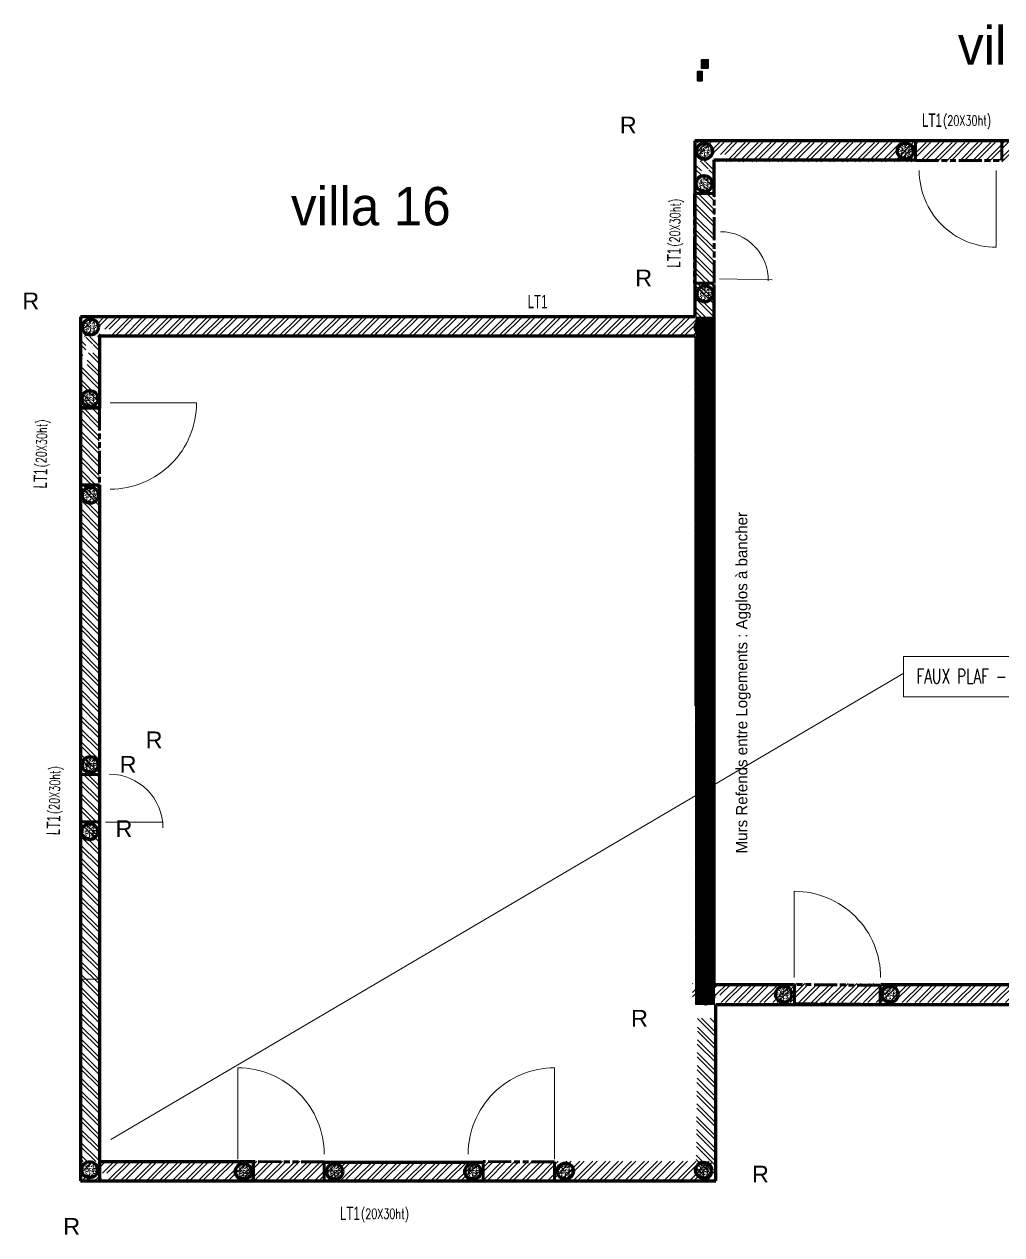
# Model space of a CAD drawing. Header units: metres. Extents: x -12536 to 12621, y -17191 to 9596.
# Drawn here: x -2831 to -1812, y -5398 to -4137 of the extents above; entities that cross this region are included whole.
import ezdxf
from ezdxf.lldxf.tags import DXFTag

# ---------------------------------------------------------------- set-up
doc = ezdxf.new("R2010")
doc.units = ezdxf.units.M
doc.header["$MEASUREMENT"] = 0
doc.linetypes.add('ACAD_ISO09W100', pattern=[45, 24, -3, 6, -3, 6, -3])
for name, color, linetype, lineweight in [('B-COT', 1, 'Continuous', 18), ('B-HAC', 8, 'Continuous', 9), ('B-HACH', 8, 'Continuous', 9), ('B-TEXT-LINTEAU', 3, 'Continuous', 30), ('B-TEXT-NIVEAU', 3, 'Continuous', 20), ('B-titre linteau', 7, 'Continuous', 40), ('B-TITRE POTEAUX', 7, 'Continuous', 60), ('B-VOILE-BA', 7, 'Continuous', 60)]:
    doc.layers.add(name, color=color, linetype=linetype, lineweight=lineweight)
doc.layers.add('Calque commun', color=7, linetype='Continuous')
doc.styles.add('Arial', font='arial.ttf', dxfattribs={"height": 0.128})
doc.styles.add('Arial Narrow', font='ARIALN.TTF', dxfattribs={"width": 0.5})
doc.styles.add('Century Gothic4', font='GOTHIC.TTF', dxfattribs={"height": 0.4})
doc.styles.add('TEXTE100', font='romans.shx', dxfattribs={"width": 0.7, "height": 0.3})
tags = doc.linetypes.add('HIDDEN', pattern=[0.375, 0.25, -0.125]).pattern_tags.tags
tags[6:7] = [DXFTag(74, 4), DXFTag(75, 0), DXFTag(340, '0'), DXFTag(46, 1.0), DXFTag(50, 0.0), DXFTag(44, 0.0), DXFTag(45, 0.0)]
tags[4:5] = [DXFTag(74, 4), DXFTag(75, 0), DXFTag(340, '0'), DXFTag(46, 1.0), DXFTag(50, 0.0), DXFTag(44, 0.0), DXFTag(45, 0.0)]
tags = doc.linetypes.add('HIDDEN2', pattern=[0.1875, 0.125, -0.0625]).pattern_tags.tags
tags[6:7] = [DXFTag(74, 4), DXFTag(75, 0), DXFTag(340, '0'), DXFTag(46, 1.0), DXFTag(50, 0.0), DXFTag(44, 0.0), DXFTag(45, 0.0)]
tags[4:5] = [DXFTag(74, 4), DXFTag(75, 0), DXFTag(340, '0'), DXFTag(46, 1.0), DXFTag(50, 0.0), DXFTag(44, 0.0), DXFTag(45, 0.0)]

msp = doc.modelspace()

# ---------------------------------------------------------------- hatches: boundary and pattern name
at = {"layer": 'B-HAC'}
h = msp.add_hatch(dxfattribs=at)
h.set_pattern_fill('ANSI32', color=1, angle=-90)
h.set_pattern_definition([(315, (1821.19572, -9475.19367), (0.265165043, 0.265165043), []), (315, (1821.19572, -9475.37044), (0.265165043, 0.265165043), [])])
h.paths.add_polyline_path([(-2110.805, -4441.884), (-2111.305, -5158.194), (-2131.305, -5158.194), (-2130.805, -4441.884)])
h.paths.add_polyline_path([(-2129.241, -4185.765), (-2123.733, -4185.84), (-2123.733, -4196.183), (-2129.241, -4196.108)])
h.paths.add_polyline_path([(-2125.332, -4173.608), (-2117.499, -4173.563), (-2117.473, -4182.835), (-2125.306, -4182.88)])
h = msp.add_hatch(dxfattribs=at)
h.set_pattern_fill('ANSI32', color=256)
h.set_pattern_definition([(45, (-65011.8335, 87824.6525), (-6.7351921, 6.7351921), []), (45, (-65007.343, 87824.6525), (-6.7351921, 6.7351921), [])])
h.paths.add_polyline_path([(-2129.132, -4260.019), (-1470.289, -4260.095), (-1470.289, -4280.095), (-2129.132, -4280.019)])
h.paths.add_polyline_path([(-2109.97, -4277.933), (-2109.896, -4272.425), (-2099.552, -4272.425), (-2099.627, -4277.933)], flags=16)
h.paths.add_polyline_path([(-2122.128, -4274.024), (-2122.172, -4266.191), (-2112.9, -4266.165), (-2112.856, -4273.998)], flags=16)
h = msp.add_hatch(dxfattribs=at)
h.set_pattern_fill('ANSI32', color=256, angle=-90)
h.set_pattern_definition([(315, (89973.623, 58602.025), (6.7351921, 6.7351921), []), (315, (89973.623, 58597.535), (6.7351921, 6.7351921), [])])
h.paths.add_polyline_path([(-2111.049, -4280.676), (-2111.125, -5139.758), (-2131.125, -5139.758), (-2131.049, -4280.676)])
h.paths.add_polyline_path([(-2128.963, -4299.838), (-2123.455, -4299.912), (-2123.455, -4310.256), (-2128.963, -4310.181)], flags=16)
h.paths.add_polyline_path([(-2125.054, -4287.68), (-2117.221, -4287.636), (-2117.195, -4296.908), (-2125.028, -4296.952)], flags=16)
h = msp.add_hatch(dxfattribs=at)
h.set_pattern_fill('ANSI32', color=256)
h.set_pattern_definition([(45, (-65653.215, 87642.475), (-6.7351921, 6.7351921), []), (45, (-65648.725, 87642.475), (-6.7351921, 6.7351921), [])])
h.paths.add_polyline_path([(-2770.514, -4442.196), (-2111.67, -4442.272), (-2111.67, -4462.272), (-2770.514, -4462.196)])
h.paths.add_polyline_path([(-2751.352, -4460.111), (-2751.277, -4454.602), (-2740.934, -4454.602), (-2741.008, -4460.111)], flags=16)
h.paths.add_polyline_path([(-2763.509, -4456.201), (-2763.554, -4448.368), (-2754.282, -4448.342), (-2754.237, -4456.175)], flags=16)
h = msp.add_hatch(dxfattribs=at)
h.set_pattern_fill('ANSI32', color=256, angle=-90)
h.set_pattern_definition([(315, (89332.241, 58419.848), (6.7351921, 6.7351921), []), (315, (89332.241, 58415.358), (6.7351921, 6.7351921), [])])
h.paths.add_polyline_path([(-2752.43, -4462.853), (-2752.506, -5321.936), (-2772.506, -5321.936), (-2772.43, -4462.853)])
h.paths.add_polyline_path([(-2770.344, -4482.015), (-2764.836, -4482.089), (-2764.836, -4492.433), (-2770.344, -4492.358)], flags=16)
h.paths.add_polyline_path([(-2766.435, -4469.858), (-2758.602, -4469.813), (-2758.576, -4479.085), (-2766.409, -4479.13)], flags=16)
h = msp.add_hatch(dxfattribs=at)
h.set_pattern_fill('ANSI32', color=256, angle=-90)
h.set_pattern_definition([(315, (89974.235, 58405.729), (6.7351921, 6.7351921), []), (315, (89974.235, 58401.239), (6.7351921, 6.7351921), [])])
h.paths.add_polyline_path([(-2108.993, -5172.47), (-2110.512, -5336.055), (-2130.512, -5336.055), (-2128.993, -5172.47)])
h.paths.add_polyline_path([(-2128.351, -4496.134), (-2122.842, -4496.209), (-2122.842, -4506.552), (-2128.351, -4506.478)])
h.paths.add_polyline_path([(-2124.441, -4483.977), (-2116.608, -4483.932), (-2116.582, -4493.204), (-2124.415, -4493.249)])
h = msp.add_hatch(dxfattribs=at)
h.set_pattern_fill('ANSI32', color=256)
h.set_pattern_definition([(45, (-65016.894, 86948.46), (-6.7351921, 6.7351921), []), (45, (-65012.404, 86948.46), (-6.7351921, 6.7351921), [])])
h.paths.add_polyline_path([(-2134.193, -5136.211), (-1475.35, -5136.287), (-1475.35, -5156.287), (-2134.193, -5156.211)])
h.paths.add_polyline_path([(-2115.031, -5154.126), (-2114.957, -5148.617), (-2104.613, -5148.617), (-2104.688, -5154.126)], flags=16)
h.paths.add_polyline_path([(-2127.188, -5150.216), (-2127.233, -5142.383), (-2117.961, -5142.357), (-2117.916, -5150.19)], flags=16)
h = msp.add_hatch(dxfattribs=at)
h.set_pattern_fill('ANSI32', color=256)
h.set_pattern_definition([(45, (-65655.553, 86763.3325), (-6.7351921, 6.7351921), []), (45, (-65651.063, 86763.3325), (-6.7351921, 6.7351921), [])])
h.paths.add_polyline_path([(-2772.852, -5321.339), (-2114.009, -5321.415), (-2114.009, -5341.415), (-2772.852, -5341.339)])
h.paths.add_polyline_path([(-2753.69, -5339.253), (-2753.616, -5333.745), (-2743.272, -5333.745), (-2743.347, -5339.253)], flags=16)
h.paths.add_polyline_path([(-2765.847, -5335.344), (-2765.892, -5327.511), (-2756.62, -5327.485), (-2756.575, -5335.318)], flags=16)
at = {"layer": 'B-HACH', "ltscale": 0.225}
h = msp.add_hatch(dxfattribs=at)
h.set_pattern_fill('AR-CONC', color=256, scale=0.028, style=0)
h.set_pattern_definition([(50, (5812.7884, 7067.259), (5.1011707, -0.4462944), [0.5334, -5.8674]), (355, (5812.7884, 7067.259), (-0.9867991, 5.349586), [0.42672, -4.69392]), (100.451, (5813.2135, 7067.222), (4.11439, 4.9032673), [0.45332, -4.98652]), (46.1842, (5812.7884, 7068.6814), (7.5902131, -1.1771852), [0.8001, -8.8011]), (96.6356, (5813.421, 7068.583), (6.6473186, 6.9279156), [0.67998, -7.47978]), (351.184, (5812.788, 7068.681), (6.647329, 6.9279033), [0.64008, -7.04088]), (21, (5813.4996, 7068.3258), (4.2452166, -2.8634345), [0.5334, -5.8674]), (326, (5813.4996, 7068.326), (1.7304568, 5.157263), [0.42672, -4.69392]), (71.4514, (5813.8533, 7068.087), (5.9756617, 2.29384), [0.45332, -4.98652]), (37.5, (5812.7884, 7067.259), (0.0864809, 2.3675411), [0, -4.637024, 0, -4.76504, 0, -4.7117]), (7.5, (5812.7884, 7067.259), (1.87095055, 2.8050561), [0, -2.716784, 0, -4.530344, 0, -1.79578]), (327.5, (5811.2024, 7067.259), (3.79653666, -0.16040483), [0, -1.778, 0, -5.54736, 0, -7.36092]), (317.5, (5810.4912, 7067.259), (4.1476171, 0.71194175), [0, -2.3114, 0, -3.684016, 0, -5.22732])])
h.paths.add_polyline_path([(-2113.399, -4269.204, 1), (-2130.199, -4269.204, 1)])
h = msp.add_hatch(dxfattribs=at)
h.set_pattern_fill('AR-CONC', color=256, scale=0.028, style=0)
h.set_pattern_definition([(50, (6022.1534, 7067.493), (5.1011707, -0.4462944), [0.5334, -5.8674]), (355, (6022.1534, 7067.493), (-0.9867991, 5.349586), [0.42672, -4.69392]), (100.451, (6022.5785, 7067.456), (4.11439, 4.9032673), [0.45332, -4.98652]), (46.1842, (6022.1534, 7068.9154), (7.5902131, -1.1771852), [0.8001, -8.8011]), (96.6356, (6022.786, 7068.817), (6.6473186, 6.9279156), [0.67998, -7.47978]), (351.184, (6022.1534, 7068.9154), (6.647329, 6.9279033), [0.64008, -7.04088]), (21, (6022.8646, 7068.56), (4.2452166, -2.8634345), [0.5334, -5.8674]), (326, (6022.8646, 7068.56), (1.7304568, 5.157263), [0.42672, -4.69392]), (71.4514, (6023.2184, 7068.321), (5.9756617, 2.29384), [0.45332, -4.98652]), (37.5, (6022.1534, 7067.493), (0.0864809, 2.3675411), [0, -4.637024, 0, -4.76504, 0, -4.7117]), (7.5, (6022.1534, 7067.493), (1.87095055, 2.8050561), [0, -2.716784, 0, -4.530344, 0, -1.79578]), (327.5, (6020.5674, 7067.493), (3.79653666, -0.16040483), [0, -1.778, 0, -5.54736, 0, -7.36092]), (317.5, (6019.8562, 7067.493), (4.1476171, 0.71194175), [0, -2.3114, 0, -3.684016, 0, -5.22732])])
h.paths.add_polyline_path([(-1904.034, -4268.97, 1), (-1920.834, -4268.97, 1)])
h = msp.add_hatch(dxfattribs=at)
h.set_pattern_fill('AR-CONC', color=256, scale=0.028, style=0)
h.set_pattern_definition([(50, (5812.408, 7033.548), (5.1011707, -0.4462944), [0.5334, -5.8674]), (355, (5812.408, 7033.548), (-0.9867991, 5.349586), [0.42672, -4.69392]), (100.451, (5812.833, 7033.511), (4.11439, 4.9032673), [0.45332, -4.98652]), (46.1842, (5812.408, 7034.9704), (7.5902131, -1.1771852), [0.8001, -8.8011]), (96.6356, (5813.0405, 7034.872), (6.6473186, 6.9279156), [0.67998, -7.47978]), (351.184, (5812.408, 7034.97), (6.647329, 6.9279033), [0.64008, -7.04088]), (21, (5813.119, 7034.6148), (4.2452166, -2.8634345), [0.5334, -5.8674]), (326, (5813.119, 7034.615), (1.7304568, 5.157263), [0.42672, -4.69392]), (71.4514, (5813.473, 7034.376), (5.9756617, 2.29384), [0.45332, -4.98652]), (37.5, (5812.408, 7033.548), (0.0864809, 2.3675411), [0, -4.637024, 0, -4.76504, 0, -4.7117]), (7.5, (5812.408, 7033.548), (1.87095055, 2.8050561), [0, -2.716784, 0, -4.530344, 0, -1.79578]), (327.5, (5810.822, 7033.548), (3.79653666, -0.16040483), [0, -1.778, 0, -5.54736, 0, -7.36092]), (317.5, (5810.1108, 7033.548), (4.1476171, 0.71194175), [0, -2.3114, 0, -3.684016, 0, -5.22732])])
h.paths.add_polyline_path([(-2113.779, -4302.915, 1), (-2130.579, -4302.915, 1)])
h = msp.add_hatch(dxfattribs=at)
h.set_pattern_fill('AR-CONC', color=256, scale=0.028, style=0)
h.set_pattern_definition([(50, (5813.2818, 6918.6927), (5.1011707, -0.4462944), [0.5334, -5.8674]), (355, (5813.282, 6918.693), (-0.9867991, 5.349586), [0.42672, -4.69392]), (100.451, (5813.707, 6918.6556), (4.11439, 4.9032673), [0.45332, -4.98652]), (46.1842, (5813.282, 6920.115), (7.5902131, -1.1771852), [0.8001, -8.8011]), (96.6356, (5813.914, 6920.017), (6.6473186, 6.9279156), [0.67998, -7.47978]), (351.184, (5813.282, 6920.115), (6.647329, 6.9279033), [0.64008, -7.04088]), (21, (5813.993, 6919.7595), (4.2452166, -2.8634345), [0.5334, -5.8674]), (326, (5813.993, 6919.7595), (1.7304568, 5.157263), [0.42672, -4.69392]), (71.4514, (5814.3467, 6919.521), (5.9756617, 2.29384), [0.45332, -4.98652]), (37.5, (5813.2818, 6918.6927), (0.0864809, 2.3675411), [0, -4.637024, 0, -4.76504, 0, -4.7117]), (7.5, (5813.2818, 6918.6927), (1.87095055, 2.8050561), [0, -2.716784, 0, -4.530344, 0, -1.79578]), (327.5, (5811.6958, 6918.6927), (3.79653666, -0.16040483), [0, -1.778, 0, -5.54736, 0, -7.36092]), (317.5, (5810.9846, 6918.6927), (4.1476171, 0.71194175), [0, -2.3114, 0, -3.684016, 0, -5.22732])])
h.paths.add_polyline_path([(-2112.905, -4417.771, 1), (-2129.705, -4417.771, 1)])
h = msp.add_hatch(dxfattribs=at)
h.set_pattern_fill('AR-CONC', color=256, scale=0.028, style=0)
h.set_pattern_definition([(50, (5172.9752, 6884.1566), (5.1011707, -0.4462944), [0.5334, -5.8674]), (355, (5172.975, 6884.1566), (-0.9867991, 5.349586), [0.42672, -4.69392]), (100.451, (5173.4003, 6884.1194), (4.11439, 4.9032673), [0.45332, -4.98652]), (46.1842, (5172.975, 6885.579), (7.5902131, -1.1771852), [0.8001, -8.8011]), (96.6356, (5173.608, 6885.481), (6.6473186, 6.9279156), [0.67998, -7.47978]), (351.184, (5172.975, 6885.579), (6.647329, 6.9279033), [0.64008, -7.04088]), (21, (5173.6864, 6885.2234), (4.2452166, -2.8634345), [0.5334, -5.8674]), (326, (5173.6864, 6885.2234), (1.7304568, 5.157263), [0.42672, -4.69392]), (71.4514, (5174.04, 6884.985), (5.9756617, 2.29384), [0.45332, -4.98652]), (37.5, (5172.9752, 6884.1566), (0.0864809, 2.3675411), [0, -4.637024, 0, -4.76504, 0, -4.7117]), (7.5, (5172.9752, 6884.1566), (1.87095055, 2.8050561), [0, -2.716784, 0, -4.530344, 0, -1.79578]), (327.5, (5171.3892, 6884.1566), (3.79653666, -0.16040483), [0, -1.778, 0, -5.54736, 0, -7.36092]), (317.5, (5170.678, 6884.1566), (4.1476171, 0.71194175), [0, -2.3114, 0, -3.684016, 0, -5.22732])])
h.paths.add_polyline_path([(-2753.212, -4452.307, 1), (-2770.012, -4452.307, 1)])
h = msp.add_hatch(dxfattribs=at)
h.set_pattern_fill('AR-CONC', color=256, scale=0.028, style=0)
h.set_pattern_definition([(50, (5811.6737, 6883.944), (5.1011707, -0.4462944), [0.5334, -5.8674]), (355, (5811.674, 6883.944), (-0.9867991, 5.349586), [0.42672, -4.69392]), (100.451, (5812.099, 6883.907), (4.11439, 4.9032673), [0.45332, -4.98652]), (46.1842, (5811.674, 6885.3665), (7.5902131, -1.1771852), [0.8001, -8.8011]), (96.6356, (5812.306, 6885.2684), (6.6473186, 6.9279156), [0.67998, -7.47978]), (351.184, (5811.674, 6885.3665), (6.647329, 6.9279033), [0.64008, -7.04088]), (21, (5812.385, 6885.011), (4.2452166, -2.8634345), [0.5334, -5.8674]), (326, (5812.385, 6885.011), (1.7304568, 5.157263), [0.42672, -4.69392]), (71.4514, (5812.7387, 6884.7723), (5.9756617, 2.29384), [0.45332, -4.98652]), (37.5, (5811.6737, 6883.9441), (0.0864809, 2.3675411), [0, -4.637024, 0, -4.76504, 0, -4.7117]), (7.5, (5811.6737, 6883.944), (1.87095055, 2.8050561), [0, -2.716784, 0, -4.530344, 0, -1.79578]), (327.5, (5810.0878, 6883.944), (3.79653666, -0.16040483), [0, -1.778, 0, -5.54736, 0, -7.36092]), (317.5, (5809.3766, 6883.944), (4.1476171, 0.71194175), [0, -2.3114, 0, -3.684016, 0, -5.22732])])
h.paths.add_polyline_path([(-2114.513, -4452.519, 1), (-2131.313, -4452.519, 1)])
h = msp.add_hatch(dxfattribs=at)
h.set_pattern_fill('AR-CONC', color=256, scale=0.028, style=0)
h.set_pattern_definition([(50, (5172.479, 6809.5024), (5.1011707, -0.4462944), [0.5334, -5.8674]), (355, (5172.479, 6809.5024), (-0.9867991, 5.349586), [0.42672, -4.69392]), (100.451, (5172.9043, 6809.465), (4.11439, 4.9032673), [0.45332, -4.98652]), (46.1842, (5172.479, 6810.925), (7.5902131, -1.1771852), [0.8001, -8.8011]), (96.6356, (5173.112, 6810.827), (6.6473186, 6.9279156), [0.67998, -7.47978]), (351.184, (5172.479, 6810.925), (6.647329, 6.9279033), [0.64008, -7.04088]), (21, (5173.1904, 6810.569), (4.2452166, -2.8634345), [0.5334, -5.8674]), (326, (5173.1904, 6810.569), (1.7304568, 5.157263), [0.42672, -4.69392]), (71.4514, (5173.544, 6810.3306), (5.9756617, 2.29384), [0.45332, -4.98652]), (37.5, (5172.4792, 6809.5024), (0.0864809, 2.3675411), [0, -4.637024, 0, -4.76504, 0, -4.7117]), (7.5, (5172.4792, 6809.5024), (1.87095055, 2.8050561), [0, -2.716784, 0, -4.530344, 0, -1.79578]), (327.5, (5170.8932, 6809.5024), (3.79653666, -0.16040483), [0, -1.778, 0, -5.54736, 0, -7.36092]), (317.5, (5170.182, 6809.5024), (4.1476171, 0.71194175), [0, -2.3114, 0, -3.684016, 0, -5.22732])])
h.paths.add_polyline_path([(-2753.708, -4526.961, 1), (-2770.508, -4526.961, 1)])
h = msp.add_hatch(dxfattribs=at)
h.set_pattern_fill('AR-CONC', color=256, scale=0.028, style=0)
h.set_pattern_definition([(50, (5172.9313, 6709), (5.1011707, -0.4462944), [0.5334, -5.8674]), (355, (5172.9313, 6709), (-0.9867991, 5.349586), [0.42672, -4.69392]), (100.451, (5173.3564, 6708.9626), (4.11439, 4.9032673), [0.45332, -4.98652]), (46.1842, (5172.931, 6710.422), (7.5902131, -1.1771852), [0.8001, -8.8011]), (96.6356, (5173.564, 6710.324), (6.6473186, 6.9279156), [0.67998, -7.47978]), (351.184, (5172.931, 6710.422), (6.647329, 6.9279033), [0.64008, -7.04088]), (21, (5173.6425, 6710.0666), (4.2452166, -2.8634345), [0.5334, -5.8674]), (326, (5173.6425, 6710.0666), (1.7304568, 5.157263), [0.42672, -4.69392]), (71.4514, (5173.9963, 6709.828), (5.9756617, 2.29384), [0.45332, -4.98652]), (37.5, (5172.9313, 6708.9998), (0.0864809, 2.3675411), [0, -4.637024, 0, -4.76504, 0, -4.7117]), (7.5, (5172.9313, 6708.9998), (1.87095055, 2.8050561), [0, -2.716784, 0, -4.530344, 0, -1.79578]), (327.5, (5171.3453, 6708.9998), (3.79653666, -0.16040483), [0, -1.778, 0, -5.54736, 0, -7.36092]), (317.5, (5170.634, 6708.9998), (4.1476171, 0.71194175), [0, -2.3114, 0, -3.684016, 0, -5.22732])])
h.paths.add_polyline_path([(-2753.256, -4627.463, 1), (-2770.056, -4627.463, 1)])
h = msp.add_hatch(dxfattribs=at)
h.set_pattern_fill('AR-CONC', color=256, scale=0.028, style=0)
h.set_pattern_definition([(50, (5172.747, 6428.1953), (5.1011707, -0.4462944), [0.5334, -5.8674]), (355, (5172.747, 6428.1953), (-0.9867991, 5.349586), [0.42672, -4.69392]), (100.451, (5173.172, 6428.158), (4.11439, 4.9032673), [0.45332, -4.98652]), (46.1842, (5172.747, 6429.618), (7.5902131, -1.1771852), [0.8001, -8.8011]), (96.6356, (5173.3794, 6429.5196), (6.6473186, 6.9279156), [0.67998, -7.47978]), (351.184, (5172.747, 6429.618), (6.647329, 6.9279033), [0.64008, -7.04088]), (21, (5173.458, 6429.262), (4.2452166, -2.8634345), [0.5334, -5.8674]), (326, (5173.458, 6429.262), (1.7304568, 5.157263), [0.42672, -4.69392]), (71.4514, (5173.812, 6429.0235), (5.9756617, 2.29384), [0.45332, -4.98652]), (37.5, (5172.7469, 6428.1953), (0.0864809, 2.3675411), [0, -4.637024, 0, -4.76504, 0, -4.7117]), (7.5, (5172.747, 6428.1953), (1.87095055, 2.8050561), [0, -2.716784, 0, -4.530344, 0, -1.79578]), (327.5, (5171.1609, 6428.1953), (3.79653666, -0.16040483), [0, -1.778, 0, -5.54736, 0, -7.36092]), (317.5, (5170.4497, 6428.1953), (4.1476171, 0.71194175), [0, -2.3114, 0, -3.684016, 0, -5.22732])])
h.paths.add_polyline_path([(-2753.44, -4908.268, 1), (-2770.24, -4908.268, 1)])
h = msp.add_hatch(dxfattribs=at)
h.set_pattern_fill('AR-CONC', color=256, scale=0.028, style=0)
h.set_pattern_definition([(50, (5172.152, 6358.2984), (5.1011707, -0.4462944), [0.5334, -5.8674]), (355, (5172.152, 6358.2984), (-0.9867991, 5.349586), [0.42672, -4.69392]), (100.451, (5172.577, 6358.261), (4.11439, 4.9032673), [0.45332, -4.98652]), (46.1842, (5172.152, 6359.721), (7.5902131, -1.1771852), [0.8001, -8.8011]), (96.6356, (5172.7845, 6359.623), (6.6473186, 6.9279156), [0.67998, -7.47978]), (351.184, (5172.152, 6359.721), (6.647329, 6.9279033), [0.64008, -7.04088]), (21, (5172.863, 6359.365), (4.2452166, -2.8634345), [0.5334, -5.8674]), (326, (5172.863, 6359.365), (1.7304568, 5.157263), [0.42672, -4.69392]), (71.4514, (5173.217, 6359.1266), (5.9756617, 2.29384), [0.45332, -4.98652]), (37.5, (5172.152, 6358.2984), (0.0864809, 2.3675411), [0, -4.637024, 0, -4.76504, 0, -4.7117]), (7.5, (5172.152, 6358.2984), (1.87095055, 2.8050561), [0, -2.716784, 0, -4.530344, 0, -1.79578]), (327.5, (5170.566, 6358.2984), (3.79653666, -0.16040483), [0, -1.778, 0, -5.54736, 0, -7.36092]), (317.5, (5169.8548, 6358.2984), (4.1476171, 0.71194175), [0, -2.3114, 0, -3.684016, 0, -5.22732])])
h.paths.add_polyline_path([(-2754.035, -4978.165, 1), (-2770.835, -4978.165, 1)])
h = msp.add_hatch(dxfattribs=at)
h.set_pattern_fill('AR-CONC', color=256, scale=0.028, style=0)
h.set_pattern_definition([(50, (5814.047, 6187.1174), (5.1011707, -0.4462944), [0.5334, -5.8674]), (355, (5814.047, 6187.1174), (-0.9867991, 5.349586), [0.42672, -4.69392]), (100.451, (5814.472, 6187.08), (4.11439, 4.9032673), [0.45332, -4.98652]), (46.1842, (5814.047, 6188.54), (7.5902131, -1.1771852), [0.8001, -8.8011]), (96.6356, (5814.679, 6188.442), (6.6473186, 6.9279156), [0.67998, -7.47978]), (351.184, (5814.047, 6188.54), (6.647329, 6.9279033), [0.64008, -7.04088]), (21, (5814.758, 6188.184), (4.2452166, -2.8634345), [0.5334, -5.8674]), (326, (5814.758, 6188.184), (1.7304568, 5.157263), [0.42672, -4.69392]), (71.4514, (5815.112, 6187.9455), (5.9756617, 2.29384), [0.45332, -4.98652]), (37.5, (5814.0468, 6187.1174), (0.0864809, 2.3675411), [0, -4.637024, 0, -4.76504, 0, -4.7117]), (7.5, (5814.0468, 6187.1174), (1.87095055, 2.8050561), [0, -2.716784, 0, -4.530344, 0, -1.79578]), (327.5, (5812.4609, 6187.1174), (3.79653666, -0.16040483), [0, -1.778, 0, -5.54736, 0, -7.36092]), (317.5, (5811.7497, 6187.1174), (4.1476171, 0.71194175), [0, -2.3114, 0, -3.684016, 0, -5.22732])])
h.paths.add_polyline_path([(-2112.14, -5149.346, 1), (-2128.94, -5149.346, 1)])
h = msp.add_hatch(dxfattribs=at)
h.set_pattern_fill('AR-CONC', color=256, scale=0.028, style=0)
h.set_pattern_definition([(50, (5895.348, 6188.8566), (5.1011707, -0.4462944), [0.5334, -5.8674]), (355, (5895.348, 6188.8566), (-0.9867991, 5.349586), [0.42672, -4.69392]), (100.451, (5895.773, 6188.8195), (4.11439, 4.9032673), [0.45332, -4.98652]), (46.1842, (5895.348, 6190.279), (7.5902131, -1.1771852), [0.8001, -8.8011]), (96.6356, (5895.9806, 6190.181), (6.6473186, 6.9279156), [0.67998, -7.47978]), (351.184, (5895.348, 6190.279), (6.647329, 6.9279033), [0.64008, -7.04088]), (21, (5896.0593, 6189.9234), (4.2452166, -2.8634345), [0.5334, -5.8674]), (326, (5896.0593, 6189.9234), (1.7304568, 5.157263), [0.42672, -4.69392]), (71.4514, (5896.413, 6189.685), (5.9756617, 2.29384), [0.45332, -4.98652]), (37.5, (5895.3481, 6188.8566), (0.0864809, 2.3675411), [0, -4.637024, 0, -4.76504, 0, -4.7117]), (7.5, (5895.348, 6188.8566), (1.87095055, 2.8050561), [0, -2.716784, 0, -4.530344, 0, -1.79578]), (327.5, (5893.7621, 6188.8566), (3.79653666, -0.16040483), [0, -1.778, 0, -5.54736, 0, -7.36092]), (317.5, (5893.051, 6188.8566), (4.1476171, 0.71194175), [0, -2.3114, 0, -3.684016, 0, -5.22732])])
h.paths.add_polyline_path([(-2030.839, -5147.607, 1), (-2047.639, -5147.607, 1)])
h = msp.add_hatch(dxfattribs=at)
h.set_pattern_fill('AR-CONC', color=256, scale=0.028, style=0)
h.set_pattern_definition([(50, (6006.1092, 6188.8566), (5.1011707, -0.4462944), [0.5334, -5.8674]), (355, (6006.109, 6188.8566), (-0.9867991, 5.349586), [0.42672, -4.69392]), (100.451, (6006.5343, 6188.8195), (4.11439, 4.9032673), [0.45332, -4.98652]), (46.1842, (6006.109, 6190.279), (7.5902131, -1.1771852), [0.8001, -8.8011]), (96.6356, (6006.742, 6190.181), (6.6473186, 6.9279156), [0.67998, -7.47978]), (351.184, (6006.109, 6190.279), (6.647329, 6.9279033), [0.64008, -7.04088]), (21, (6006.8204, 6189.9234), (4.2452166, -2.8634345), [0.5334, -5.8674]), (326, (6006.8204, 6189.9234), (1.7304568, 5.157263), [0.42672, -4.69392]), (71.4514, (6007.174, 6189.685), (5.9756617, 2.29384), [0.45332, -4.98652]), (37.5, (6006.1092, 6188.8566), (0.0864809, 2.3675411), [0, -4.637024, 0, -4.76504, 0, -4.7117]), (7.5, (6006.1092, 6188.8566), (1.87095055, 2.8050561), [0, -2.716784, 0, -4.530344, 0, -1.79578]), (327.5, (6004.5232, 6188.8566), (3.79653666, -0.16040483), [0, -1.778, 0, -5.54736, 0, -7.36092]), (317.5, (6003.812, 6188.8566), (4.1476171, 0.71194175), [0, -2.3114, 0, -3.684016, 0, -5.22732])])
h.paths.add_polyline_path([(-1920.078, -5147.607, 1), (-1936.878, -5147.607, 1)])
h = msp.add_hatch(dxfattribs=at)
h.set_pattern_fill('AR-CONC', color=256, scale=0.028, style=0)
h.set_pattern_definition([(50, (5172.1938, 6006.1085), (5.1011707, -0.4462944), [0.5334, -5.8674]), (355, (5172.194, 6006.1085), (-0.9867991, 5.349586), [0.42672, -4.69392]), (100.451, (5172.619, 6006.0713), (4.11439, 4.9032673), [0.45332, -4.98652]), (46.1842, (5172.194, 6007.531), (7.5902131, -1.1771852), [0.8001, -8.8011]), (96.6356, (5172.826, 6007.433), (6.6473186, 6.9279156), [0.67998, -7.47978]), (351.184, (5172.194, 6007.531), (6.647329, 6.9279033), [0.64008, -7.04088]), (21, (5172.905, 6007.1753), (4.2452166, -2.8634345), [0.5334, -5.8674]), (326, (5172.905, 6007.1753), (1.7304568, 5.157263), [0.42672, -4.69392]), (71.4514, (5173.2587, 6006.9367), (5.9756617, 2.29384), [0.45332, -4.98652]), (37.5, (5172.1938, 6006.1085), (0.0864809, 2.3675411), [0, -4.637024, 0, -4.76504, 0, -4.7117]), (7.5, (5172.1938, 6006.1085), (1.87095055, 2.8050561), [0, -2.716784, 0, -4.530344, 0, -1.79578]), (327.5, (5170.6078, 6006.1085), (3.79653666, -0.16040483), [0, -1.778, 0, -5.54736, 0, -7.36092]), (317.5, (5169.8966, 6006.1085), (4.1476171, 0.71194175), [0, -2.3114, 0, -3.684016, 0, -5.22732])])
h.paths.add_polyline_path([(-2753.993, -5330.355, 1), (-2770.793, -5330.355, 1)])
h = msp.add_hatch(dxfattribs=at)
h.set_pattern_fill('AR-CONC', color=256, scale=0.028, style=0)
h.set_pattern_definition([(50, (5812.0233, 6005.554), (5.1011707, -0.4462944), [0.5334, -5.8674]), (355, (5812.0233, 6005.554), (-0.9867991, 5.349586), [0.42672, -4.69392]), (100.451, (5812.4484, 6005.5167), (4.11439, 4.9032673), [0.45332, -4.98652]), (46.1842, (5812.023, 6006.976), (7.5902131, -1.1771852), [0.8001, -8.8011]), (96.6356, (5812.656, 6006.878), (6.6473186, 6.9279156), [0.67998, -7.47978]), (351.184, (5812.023, 6006.976), (6.647329, 6.9279033), [0.64008, -7.04088]), (21, (5812.7345, 6006.6207), (4.2452166, -2.8634345), [0.5334, -5.8674]), (326, (5812.7345, 6006.6207), (1.7304568, 5.157263), [0.42672, -4.69392]), (71.4514, (5813.0883, 6006.382), (5.9756617, 2.29384), [0.45332, -4.98652]), (37.5, (5812.0233, 6005.5539), (0.0864809, 2.3675411), [0, -4.637024, 0, -4.76504, 0, -4.7117]), (7.5, (5812.0233, 6005.554), (1.87095055, 2.8050561), [0, -2.716784, 0, -4.530344, 0, -1.79578]), (327.5, (5810.4373, 6005.554), (3.79653666, -0.16040483), [0, -1.778, 0, -5.54736, 0, -7.36092]), (317.5, (5809.726, 6005.554), (4.1476171, 0.71194175), [0, -2.3114, 0, -3.684016, 0, -5.22732])])
h.paths.add_polyline_path([(-2114.164, -5330.909, 1), (-2130.964, -5330.909, 1)])
h = msp.add_hatch(dxfattribs=at)
h.set_pattern_fill('AR-CONC', color=256, scale=0.028, style=0)
h.set_pattern_definition([(50, (5332.352, 6004.1542), (5.1011707, -0.4462944), [0.5334, -5.8674]), (355, (5332.352, 6004.154), (-0.9867991, 5.349586), [0.42672, -4.69392]), (100.451, (5332.777, 6004.117), (4.11439, 4.9032673), [0.45332, -4.98652]), (46.1842, (5332.352, 6005.5766), (7.5902131, -1.1771852), [0.8001, -8.8011]), (96.6356, (5332.984, 6005.4785), (6.6473186, 6.9279156), [0.67998, -7.47978]), (351.184, (5332.352, 6005.577), (6.647329, 6.9279033), [0.64008, -7.04088]), (21, (5333.063, 6005.221), (4.2452166, -2.8634345), [0.5334, -5.8674]), (326, (5333.063, 6005.221), (1.7304568, 5.157263), [0.42672, -4.69392]), (71.4514, (5333.417, 6004.9824), (5.9756617, 2.29384), [0.45332, -4.98652]), (37.5, (5332.3518, 6004.1542), (0.0864809, 2.3675411), [0, -4.637024, 0, -4.76504, 0, -4.7117]), (7.5, (5332.3518, 6004.1542), (1.87095055, 2.8050561), [0, -2.716784, 0, -4.530344, 0, -1.79578]), (327.5, (5330.7658, 6004.1542), (3.79653666, -0.16040483), [0, -1.778, 0, -5.54736, 0, -7.36092]), (317.5, (5330.0546, 6004.1542), (4.1476171, 0.71194175), [0, -2.3114, 0, -3.684016, 0, -5.22732])])
h.paths.add_polyline_path([(-2593.835, -5332.309, 1), (-2610.635, -5332.309, 1)])
h = msp.add_hatch(dxfattribs=at)
h.set_pattern_fill('AR-CONC', color=256, scale=0.028, style=0)
h.set_pattern_definition([(50, (5427.4485, 6004.1542), (5.1011707, -0.4462944), [0.5334, -5.8674]), (355, (5427.4485, 6004.154), (-0.9867991, 5.349586), [0.42672, -4.69392]), (100.451, (5427.8736, 6004.117), (4.11439, 4.9032673), [0.45332, -4.98652]), (46.1842, (5427.4485, 6005.5766), (7.5902131, -1.1771852), [0.8001, -8.8011]), (96.6356, (5428.081, 6005.4785), (6.6473186, 6.9279156), [0.67998, -7.47978]), (351.184, (5427.4485, 6005.577), (6.647329, 6.9279033), [0.64008, -7.04088]), (21, (5428.1597, 6005.221), (4.2452166, -2.8634345), [0.5334, -5.8674]), (326, (5428.1597, 6005.221), (1.7304568, 5.157263), [0.42672, -4.69392]), (71.4514, (5428.5134, 6004.9824), (5.9756617, 2.29384), [0.45332, -4.98652]), (37.5, (5427.4485, 6004.1542), (0.0864809, 2.3675411), [0, -4.637024, 0, -4.76504, 0, -4.7117]), (7.5, (5427.4485, 6004.1542), (1.87095055, 2.8050561), [0, -2.716784, 0, -4.530344, 0, -1.79578]), (327.5, (5425.8625, 6004.1542), (3.79653666, -0.16040483), [0, -1.778, 0, -5.54736, 0, -7.36092]), (317.5, (5425.1513, 6004.1542), (4.1476171, 0.71194175), [0, -2.3114, 0, -3.684016, 0, -5.22732])])
h.paths.add_polyline_path([(-2498.739, -5332.309, 1), (-2515.539, -5332.309, 1)])
h = msp.add_hatch(dxfattribs=at)
h.set_pattern_fill('AR-CONC', color=256, scale=0.028, style=0)
h.set_pattern_definition([(50, (5571.3944, 6004.1542), (5.1011707, -0.4462944), [0.5334, -5.8674]), (355, (5571.3944, 6004.154), (-0.9867991, 5.349586), [0.42672, -4.69392]), (100.451, (5571.8195, 6004.117), (4.11439, 4.9032673), [0.45332, -4.98652]), (46.1842, (5571.3944, 6005.5766), (7.5902131, -1.1771852), [0.8001, -8.8011]), (96.6356, (5572.027, 6005.4785), (6.6473186, 6.9279156), [0.67998, -7.47978]), (351.184, (5571.394, 6005.577), (6.647329, 6.9279033), [0.64008, -7.04088]), (21, (5572.1056, 6005.221), (4.2452166, -2.8634345), [0.5334, -5.8674]), (326, (5572.1056, 6005.221), (1.7304568, 5.157263), [0.42672, -4.69392]), (71.4514, (5572.4593, 6004.9824), (5.9756617, 2.29384), [0.45332, -4.98652]), (37.5, (5571.3944, 6004.1542), (0.0864809, 2.3675411), [0, -4.637024, 0, -4.76504, 0, -4.7117]), (7.5, (5571.3944, 6004.1542), (1.87095055, 2.8050561), [0, -2.716784, 0, -4.530344, 0, -1.79578]), (327.5, (5569.8084, 6004.1542), (3.79653666, -0.16040483), [0, -1.778, 0, -5.54736, 0, -7.36092]), (317.5, (5569.0972, 6004.1542), (4.1476171, 0.71194175), [0, -2.3114, 0, -3.684016, 0, -5.22732])])
h.paths.add_polyline_path([(-2354.793, -5332.309, 1), (-2371.593, -5332.309, 1)])
h = msp.add_hatch(dxfattribs=at)
h.set_pattern_fill('AR-CONC', color=256, scale=0.028, style=0)
h.set_pattern_definition([(50, (5667.8367, 6004.652), (5.1011707, -0.4462944), [0.5334, -5.8674]), (355, (5667.8367, 6004.652), (-0.9867991, 5.349586), [0.42672, -4.69392]), (100.451, (5668.262, 6004.6146), (4.11439, 4.9032673), [0.45332, -4.98652]), (46.1842, (5667.8367, 6006.074), (7.5902131, -1.1771852), [0.8001, -8.8011]), (96.6356, (5668.469, 6005.976), (6.6473186, 6.9279156), [0.67998, -7.47978]), (351.184, (5667.837, 6006.074), (6.647329, 6.9279033), [0.64008, -7.04088]), (21, (5668.548, 6005.7186), (4.2452166, -2.8634345), [0.5334, -5.8674]), (326, (5668.548, 6005.7186), (1.7304568, 5.157263), [0.42672, -4.69392]), (71.4514, (5668.9017, 6005.48), (5.9756617, 2.29384), [0.45332, -4.98652]), (37.5, (5667.8367, 6004.6518), (0.0864809, 2.3675411), [0, -4.637024, 0, -4.76504, 0, -4.7117]), (7.5, (5667.8367, 6004.6518), (1.87095055, 2.8050561), [0, -2.716784, 0, -4.530344, 0, -1.79578]), (327.5, (5666.2507, 6004.6518), (3.79653666, -0.16040483), [0, -1.778, 0, -5.54736, 0, -7.36092]), (317.5, (5665.5395, 6004.6518), (4.1476171, 0.71194175), [0, -2.3114, 0, -3.684016, 0, -5.22732])])
h.paths.add_polyline_path([(-2258.351, -5331.811, 1), (-2275.151, -5331.811, 1)])

# ---------------------------------------------------------------- linework, layer by layer
at = {"layer": 'B-COT', "color": 6, "linetype": 'ACAD_ISO09W100', "lineweight": 50}
for points in [[(-1901.856, -4278.634), (-1812.083, -4278.634), (-1812.083, -4258.329), (-1901.856, -4258.329)], [(-2111.618, -4313.118), (-2132.034, -4313.118), (-2132.034, -4406.775), (-2111.618, -4406.775)], [(-2772.067, -4536.25), (-2752.136, -4536.25), (-2752.136, -4616.808), (-2772.067, -4616.808)], [(-2772.07, -4918.534), (-2752.257, -4918.534), (-2752.257, -4968.026), (-2772.07, -4968.026)], [(-1938.654, -5138.179), (-2028.026, -5137.357), (-2028.026, -5157.33), (-1938.654, -5158.153)], [(-2517.942, -5322.061), (-2592.061, -5321.863), (-2592.061, -5341.836), (-2517.942, -5342.034)], [(-2278.1, -5322.061), (-2352.219, -5321.863), (-2352.219, -5341.836), (-2278.1, -5342.034)]]:
    msp.add_lwpolyline(points, close=True, dxfattribs=at)
at = {"layer": 'B-TEXT-NIVEAU', "color": 6}
msp.add_line((-2740.364, -5298.866, 34.014), (-1913.98, -4813.012), dxfattribs=at)
msp.add_lwpolyline([(-1914.328, -4795.421), (-1605.123, -4795.421), (-1605.123, -4837.619), (-1914.328, -4837.619)], close=True, dxfattribs=at)
at = {"layer": 'B-VOILE-BA'}
for p, q in [((-2111.907, -4278.11), (-1901.908, -4278.11)), ((-2111.907, -4278.11), (-2111.907, -4312.988)), ((-2111.907, -4407.867), (-2111.907, -5138.111)), ((-2131.74, -4461.83), (-2751.999, -4461.83)), ((-2751.999, -4461.83), (-2751.999, -4536.831)), ((-2751.905, -4527.11), (-2751.905, -4462.11)), ((-2751.999, -4536.831), (-2771.999, -4536.831)), ((-2771.999, -4616.831), (-2751.999, -4616.831)), ((-2751.999, -4616.831), (-2751.999, -5011.831)), ((-2751.905, -4914.112), (-2751.905, -4627.11)), ((-2751.905, -5342.11), (-2751.905, -4974.112)), ((-2028.138, -5137.59), (-2112.192, -5137.682)), ((-1937.945, -5137.464), (-1646.566, -5137.464)), ((-2751.999, -5321.831), (-2591.999, -5321.831)), ((-2591.999, -5321.831), (-2591.999, -5341.831)), ((-2517.947, -5322.424), (-2351.517, -5322.424))]:
    msp.add_line(p, q, dxfattribs=at)
for centre in [(-2121.799, -4269.204), (-1912.434, -4268.97), (-2122.179, -4302.915), (-2121.305, -4417.771), (-2761.612, -4452.307), (-2122.913, -4452.519), (-2762.108, -4526.961), (-2761.656, -4627.463), (-2761.84, -4908.268), (-2762.435, -4978.165), (-2120.54, -5149.346), (-2039.239, -5147.607), (-1928.478, -5147.607), (-2762.393, -5330.355), (-2122.564, -5330.909), (-2602.235, -5332.309), (-2507.139, -5332.309), (-2363.193, -5332.309), (-2266.751, -5331.811)]:
    msp.add_circle(centre, 8.4, dxfattribs=at)
for points, invisible_edges in [([(-811.848, -4441.831), (-811.848, -4258.123), (-2134.126, -4441.831)], 14), ([(-1473.993, -4258.292), (-2131.999, -4258.292), (-2131.999, -4441.831)], 12), ([(-2771.999, -4441.831), (-2771.999, -5341.831), (-2109.999, -5158.292)], 14), ([(-2771.999, -4441.831), (-2109.999, -5158.292), (-2131.999, -4441.831)], 3), ([(-2109.999, -5158.292), (-1474.044, -5158.292), (-809.721, -4441.831)], 14), ([(-2109.999, -5158.292), (-2771.999, -5341.831), (-2109.999, -5341.831)], 1)]:
    msp.add_3dface(points, dxfattribs=dict(at, invisible_edges=invisible_edges))
at = {"layer": 'Calque commun', "color": 7, "linetype": 'Continuous', "lineweight": 20}
for p, q in [((-2131.907, -4258.11), (-1901.908, -4258.11)), ((-2771.905, -4527.11), (-2771.905, -4442.11)), ((-2771.905, -4914.112), (-2771.905, -4627.11)), ((-2771.905, -5342.11), (-2771.905, -4974.112))]:
    msp.add_line(p, q, dxfattribs=at)
at = {"layer": 'Calque commun', "color": 12, "linetype": 'Continuous', "lineweight": 20}
for p, q in [((-2131.907, -4347.867), (-2131.907, -4258.11)), ((-2111.907, -4407.867), (-2111.907, -4521.229)), ((-2111.999, -4416.831), (-2111.999, -5158.292)), ((-2463.998, -4457.831), (-2463.998, -4461.83)), ((-2771.999, -5131.831), (-2751.999, -5131.831)), ((-2751.999, -5131.831), (-2751.999, -5321.831))]:
    msp.add_line(p, q, dxfattribs=at)
at = {"layer": 'Calque commun', "color": 7, "linetype": 'HIDDEN', "lineweight": 5}
for p, q in [((-1818.011, -4289.218), (-1818.011, -4369.218)), ((-2741.006, -4531.217), (-2651.006, -4531.217)), ((-2028.226, -5040.217), (-2028.226, -5130.217)), ((-2608.01, -5224.217), (-2608.01, -5319.217)), ((-2278.01, -5224.217), (-2278.01, -5319.217))]:
    msp.add_line(p, q, dxfattribs=at)
at = {"layer": 'Calque commun', "color": 7, "linetype": 'HIDDEN2', "lineweight": 5}
for p, q in [((-2106.01, -4401.974, 1959.49), (-2051.21, -4403.035, 1959.49)), ((-2746.008, -4968.219), (-2686.043, -4968.219))]:
    msp.add_line(p, q, dxfattribs=at)
at = {"layer": 'Calque commun', "color": 7, "linetype": 'Continuous', "lineweight": 5}
for p, q in [((-2751.905, -4527.11), (-2751.905, -4462.11)), ((-2751.905, -4914.112), (-2751.905, -4627.11)), ((-2751.905, -5322.111), (-2751.905, -4974.112))]:
    msp.add_line(p, q, dxfattribs=at)
at = {"layer": 'Calque commun', "color": 7, "linetype": 'HIDDEN', "lineweight": 5, "flags": 128}
for points in [[(-1898.011, -4289.218, 0.41421497), (-1818.011, -4369.218)], [(-2741.009, -4621.217, 0.41421389), (-2651.006, -4531.22)], [(-2518.01, -5314.217, 0.41421459), (-2608.01, -5224.217)], [(-2278.01, -5224.217, 0.41421448), (-2368.01, -5314.217)]]:
    msp.add_lwpolyline(points, format="xyb", dxfattribs=at)
at = {"layer": 'Calque commun', "color": 7, "linetype": 'HIDDEN2', "lineweight": 5, "flags": 128}
for points in [[(-2055.296, -4404.188, 0.41421522), (-2104.922, -4352.962)], [(-2741.948, -4918.219, -0.41421176), (-2686.007, -4974.279)]]:
    msp.add_lwpolyline(points, format="xyb", dxfattribs=at)
at = {"layer": 'Calque commun', "color": 7, "linetype": 'Continuous', "lineweight": 5, "flags": 128}
msp.add_lwpolyline([(-2028.226, -5040.217, -0.41421358), (-1938.226, -5130.217)], format="xyb", dxfattribs=at)
at = {"layer": 'Calque commun', "color": 12, "linetype": 'Continuous', "lineweight": 20}
msp.add_polyline3d([(-2511.906, -4462.11, 0), (-2511.906, -4462.11, 0), (-2131.907, -4462.11, 0), (-2131.907, -4847.165, 0), (-2131.907, -4847.165, 0)], dxfattribs=at)

# ---------------------------------------------------------------- texts
at = {"layer": 'B-HAC', "color": 1, "style": 'Century Gothic4'}
msp.add_text('Murs Refends entre Logements : Agglos à bancher', height=11.76, rotation=90, dxfattribs=at).set_placement((-2077.113, -5000.755))
at = {"layer": 'B-TEXT-LINTEAU', "style": 'TEXTE100', "width": 0.7}
for p in [(-1873.2, -4242.453, -23.81), (-2479.7, -5381.453, -23.81)]:
    msp.add_text('(20X30ht)', height=10.5, dxfattribs=at).set_placement(p)
for p in [(-2147.828, -4368.766, -23.81), (-2807.828, -4598.766, -23.81), (-2794.242, -4959.956, -23.81)]:
    msp.add_text('(20X30ht)', height=10.5, rotation=88.624124, dxfattribs=at).set_placement(p)
at = {"layer": 'B-TEXT-NIVEAU', "style": 'TEXTE100', "width": 0.7}
msp.add_text('FAUX PLAF - VIDE SOUS COMBLES', height=15, dxfattribs=at).set_placement((-1901.019, -4823.611))
at = {"layer": 'B-titre linteau', "style": 'Arial Narrow', "width": 0.75}
for p in [(-1895.09, -4243.806, -23.81), (-2306.09, -4432.806, -23.81), (-2501.59, -5382.806, -23.81)]:
    msp.add_text('LT1', height=14, dxfattribs=at).set_placement(p)
for p in [(-2147.002, -4390.682, -23.81), (-2807.002, -4620.682, -23.81), (-2793.415, -4981.873, -23.81)]:
    msp.add_text('LT1', height=14, rotation=88.624124, dxfattribs=at).set_placement(p)
at = {"layer": 'B-TITRE POTEAUX', "style": 'Arial'}
for p in [(-2210.031, -4250.642, -34.014), (-2193.973, -4409.975, -34.014), (-2832.6, -4433.857, -34.014), (-2704.124, -4891.218, -34.014), (-2731.162, -4916.719, -34.014), (-2735.545, -4983.698, -34.014), (-2198.319, -5181.286, -34.014), (-2072.302, -5343.625, -34.014), (-2789.946, -5398.123, -34.014)]:
    msp.add_text('R', height=17.5, dxfattribs=at).set_placement(p)
at = {"layer": 'B-VOILE-BA', "style": 'Century Gothic4'}
for s, p in [('villa 15', (-1857.697, -4178.931)), ('villa 16', (-2552.635, -4346.394))]:
    msp.add_text(s, height=40, dxfattribs=at).set_placement(p)

doc.saveas('drawing.dxf')
